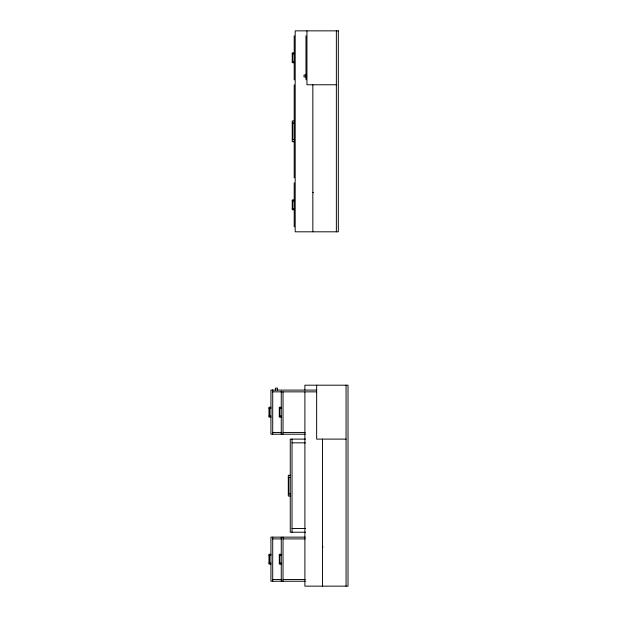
<?xml version="1.0" encoding="UTF-8"?>
<svg xmlns="http://www.w3.org/2000/svg" width="617" height="617" viewBox="0 0 617 617"><rect width="100%" height="100%" fill="white"/><g stroke="black" fill="none" stroke-linecap="round" stroke-linejoin="round"><path stroke-width="0.93" d="M294.209 52.908L292.242 52.908L292.242 62.71L294.209 62.71M292.242 53.887L294.209 53.887M292.242 61.731L294.209 61.731M305.97 74.966L304.011 74.966L304.011 76.924L305.97 76.924M336.358 84.768L306.95 84.768L306.95 30.85M294.209 120.978L292.242 120.978L292.242 141.679L294.209 141.679M292.242 123.053L294.209 123.053M292.242 139.604L294.209 139.604M312.834 192.597L313.39 192.597M294.209 199.947L292.242 199.947L292.242 209.749L294.209 209.749M292.242 200.926L294.209 200.926M292.242 208.77L294.209 208.77M316.652 390.091L270.94 390.091L270.94 434.206L305.261 434.206M316.652 391.857L272.537 391.857L272.537 390.091M270.94 407.251L268.981 407.251L268.981 417.053L270.94 417.053M281.259 407.251L279.3 407.251L279.3 417.053L281.259 417.053M268.981 408.23L270.94 408.23M279.3 408.23L281.259 408.23M268.981 416.074L270.94 416.074M279.3 416.074L281.259 416.074M272.706 432.44L281.352 432.44M283.026 432.44L305.13 432.44M305.43 439.111L290.26 439.111L290.26 532.232L305.43 532.232M346.06 439.111L316.652 439.111L316.652 385.193M292.026 442.836L305.484 442.836M290.26 475.321L288.301 475.321L288.301 496.022L290.26 496.022M288.301 477.396L290.26 477.396M288.301 493.947L290.26 493.947M292.026 528.507L305.484 528.507M305.261 537.137L270.94 537.137L270.94 581.245L305.261 581.245M272.706 538.903L281.352 538.903M283.026 538.903L305.13 538.903M322.537 546.94L323.092 546.94M270.94 554.29L268.981 554.29L268.981 564.092L270.94 564.092M281.259 554.29L279.3 554.29L279.3 564.092L281.259 564.092M268.981 555.269L270.94 555.269M279.3 555.269L281.259 555.269M268.981 563.113L270.94 563.113M279.3 563.113L281.259 563.113M272.706 579.486L281.352 579.486M283.026 579.486L305.13 579.486M346.06 385.193L346.06 586.15M336.358 30.85L336.358 231.807M322.537 439.111L322.537 586.15M312.834 84.768L312.834 231.807M305.97 35.755L305.97 79.863M304.891 390.091L304.891 385.193L348.019 385.193L348.019 586.15L304.891 586.15L304.891 391.926M294.209 35.755L294.209 79.863M294.209 84.768L294.209 177.889M294.209 182.794L294.209 226.909M292.736 53.887L292.736 61.731M292.736 123.053L292.736 139.604M292.736 200.926L292.736 208.77M292.026 439.111L292.026 532.232M288.795 477.396L288.795 493.947M283.026 391.857L283.026 434.206M283.026 537.137L283.026 581.245M281.259 391.055L281.259 434.206M281.259 537.137L281.259 581.245M279.786 408.23L279.786 416.074M279.786 555.269L279.786 563.113M277.442 390.091L277.442 388.132L275.483 388.132L275.483 390.091M272.706 390.091L272.706 434.206M272.706 537.137L272.706 581.245M269.467 408.23L269.467 416.074M269.467 555.269L269.467 563.113M338.317 30.85L295.188 30.85L295.188 231.807L338.317 231.807L338.317 30.85"/></g></svg>
